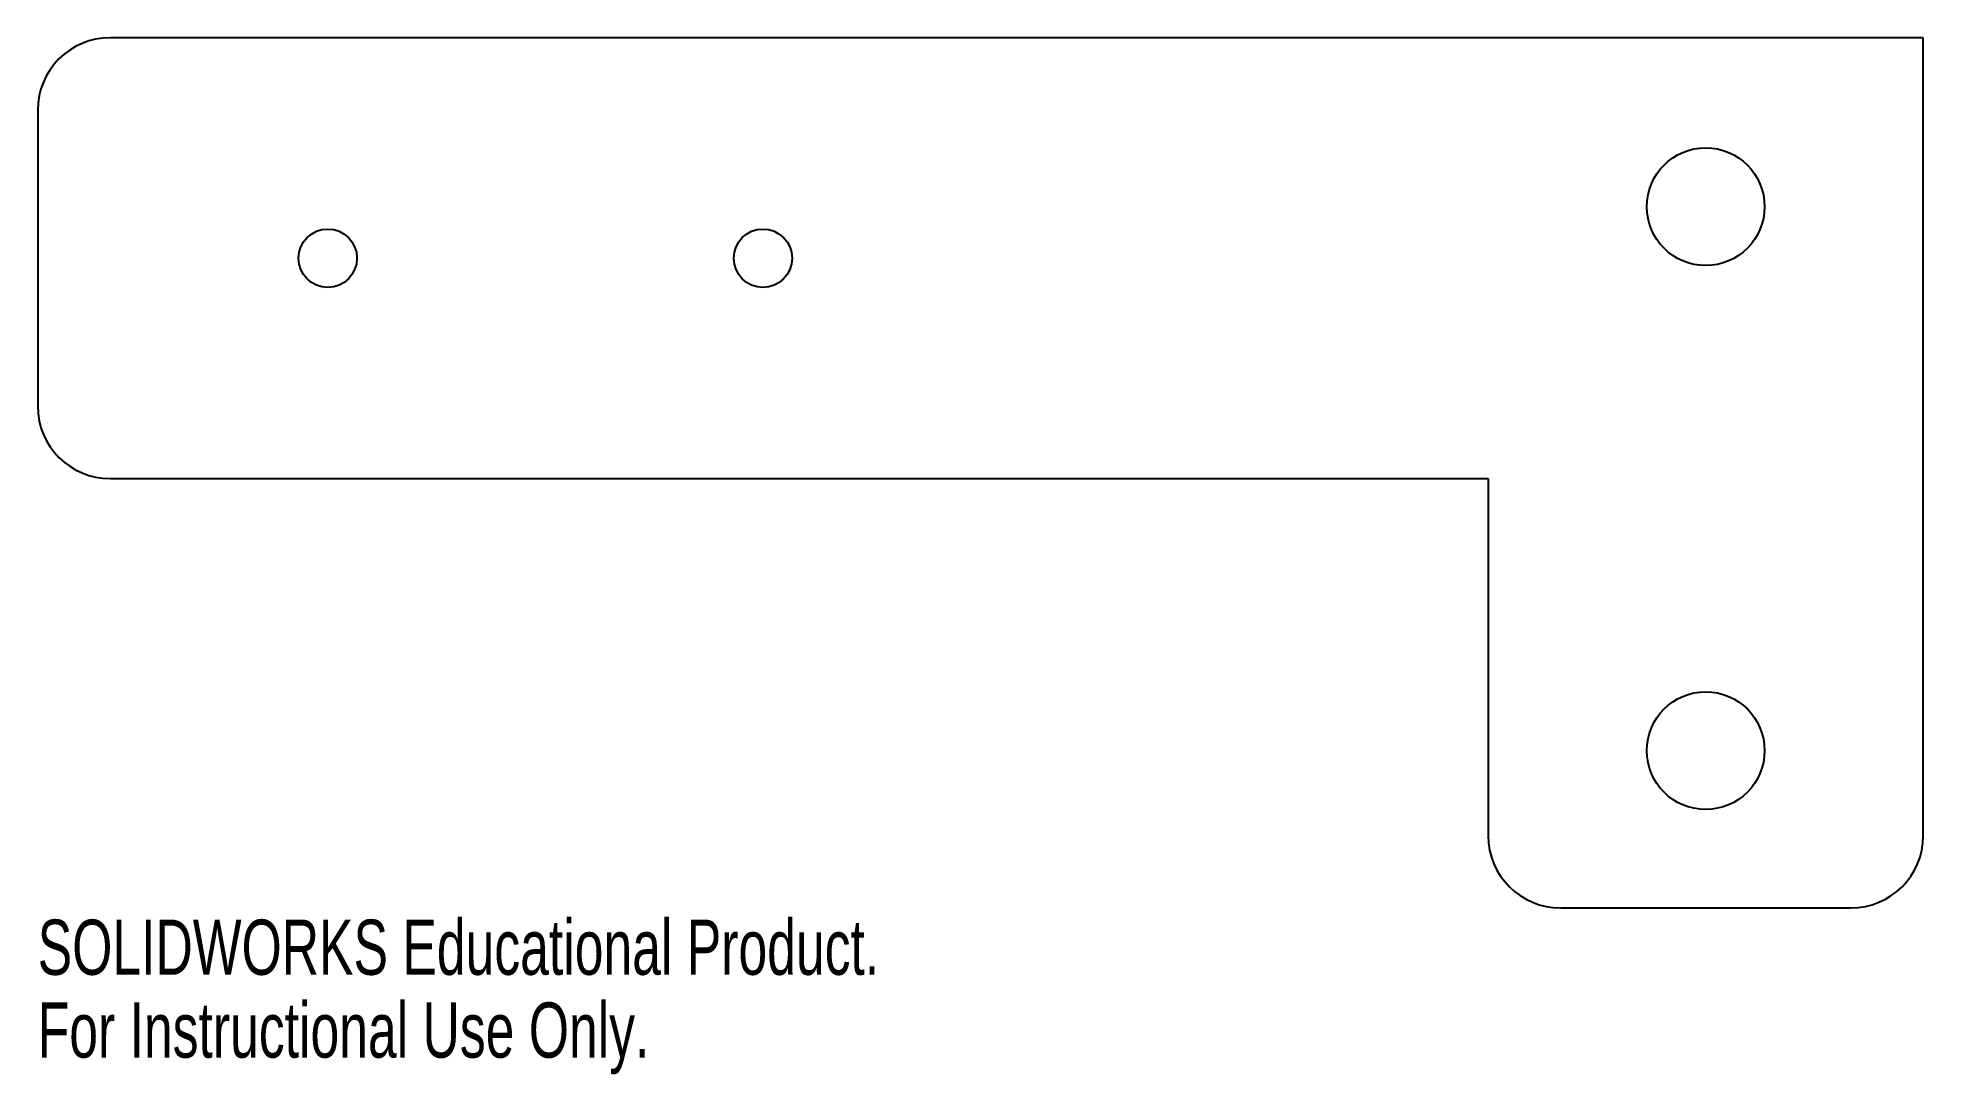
# Model space of a CAD drawing. Header units: inches. Extents: x 0 to 6.5, y -3.57 to 0.
import ezdxf

# ---------------------------------------------------------------- set-up
doc = ezdxf.new("R2010")
doc.units = ezdxf.units.IN
doc.header["$MEASUREMENT"] = 0
doc.styles.add('SLDTEXTSTYLE0', font='TXT', dxfattribs={"width": 0.7})

msp = doc.modelspace()

# ---------------------------------------------------------------- linework, layer by layer
at = {"color": 7, "linetype": 'Continuous', "lineweight": 25}
for p, q in [((6.5, 0), (0.25, 0)), ((6.5, -2.75), (6.5, 0)), ((0, -0.25), (0, -1.27)), ((0.25, -1.52), (5, -1.52)), ((5, -1.52), (5, -2.75)), ((5.25, -3), (6.25, -3))]:
    msp.add_line(p, q, dxfattribs=at)
for centre, radius in [((5.75, -0.5825), 0.203), ((1, -0.76), 0.1005), ((2.5, -0.76), 0.1005), ((5.75, -2.4575), 0.203)]:
    msp.add_circle(centre, radius, dxfattribs=at)
for centre, start, end in [((0.25, -0.25), 90, 180), ((0.25, -1.27), 180, 270), ((5.25, -2.75), 180, 270), ((6.25, -2.75), 270, 0)]:
    msp.add_arc(centre, 0.25, start, end, dxfattribs=at)

# ---------------------------------------------------------------- texts
at = {"color": 7, "linetype": 'Continuous', "char_height": 0.1903, "attachment_point": 1, "style": 'SLDTEXTSTYLE0'}
for s, insert in [('SOLIDWORKS Educational Product.', (0, -3.0401)), ('For Instructional Use Only.', (0, -3.3256))]:
    msp.add_mtext(s, dxfattribs=dict(at, insert=insert))

doc.saveas('drawing.dxf')
